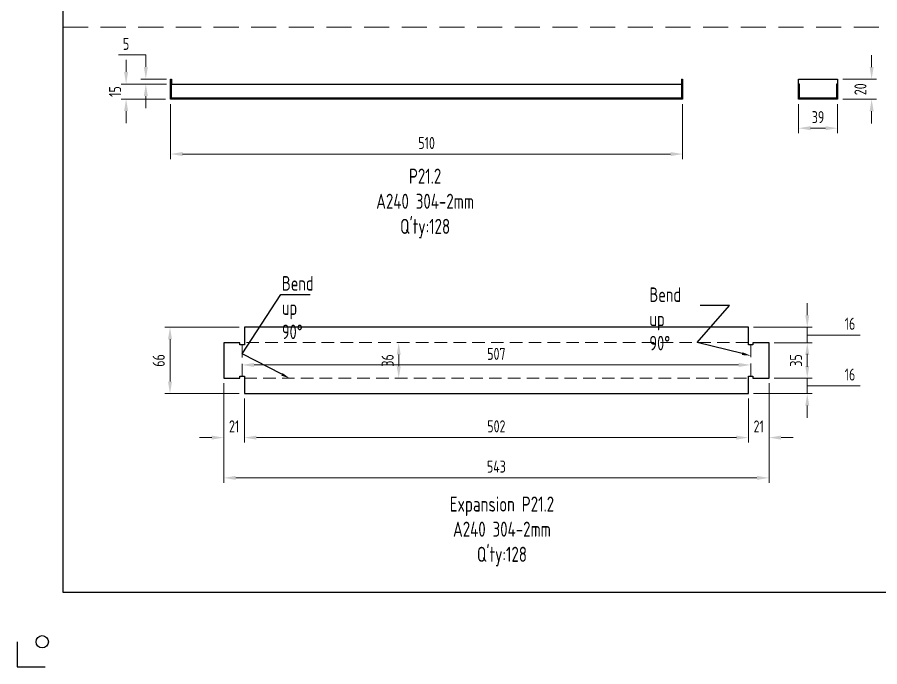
# Model space of a CAD drawing. Header units: millimetres. Extents: x -46397 to 283259, y -8690 to 23983.
# Drawn here: x 212378 to 213237, y -2357 to -1710 of the extents above; entities that cross this region are included whole.
import ezdxf
from ezdxf import colors
from ezdxf.entities.mleader import LeaderData, LeaderLine
from ezdxf.math import Vec2, Vec3

# ---------------------------------------------------------------- set-up
doc = ezdxf.new("R2010")
doc.units = ezdxf.units.MM
doc.linetypes.add('HIDDEN', pattern=[0.375, 0.25, -0.125])
doc.layers.get('Defpoints').update_dxf_attribs({"lineweight": 0})
for name, color, linetype, lineweight in [('12.KICH THUOC', 3, 'Continuous', 9), ('Dtext', 255, 'Continuous', 20), ('DUONGCHINH', 7, 'Continuous', 25), ('mDƯỜNG CƠ BẢN', 255, 'Continuous', 25), ('mDƯỜNG KHUẤT', 251, 'HIDDEN', 5), ('PHANTOM 2', 8, 'Continuous', 0)]:
    doc.layers.add(name, color=color, linetype=linetype, lineweight=lineweight)
doc.styles.add('Chu va so', font='arial.ttf')
doc.styles.add('GHI CHÚ 1', font='isocp_IV25.ttf', dxfattribs={"width": 0.8})
doc.styles.get("Standard").update_dxf_attribs({"font": 'isocp.shx', "width": 0.8})
doc.styles.add('TCVN', font='arial.ttf')
doc.dimstyles.new('1-30SCALE', dxfattribs={"dimtxt": 75, "dimasz": 75, "dimexe": 37.5, "dimexo": 30, "dimgap": 30, "dimtad": 1, "dimtoh": 1, "dimdec": 0, "dimdsep": 46, "dimtxsty": 'GHI CHÚ 1', "dimcen": 0.09, "dimclrd": 256, "dimclre": 256, "dimclrt": 2, "dimadec": 0, "dimazin": 0, "dimtfac": 1, "dimtdec": 0, "dimtofl": 0, "dimtmove": 0, "dimatfit": 3, "dimfxl": 1, "dimlwd": 0, "dimlwe": 0, "dimarcsym": 0})

# ---------------------------------------------------------------- blocks, each defined once
blk = doc.blocks.new('*D1275')
at = {"layer": 'Defpoints', "color": 0, "transparency": 16777216}
for p in [(212530.65, -1791.77, 1.21), (213040.65, -1791.77, 1.21), (212530.65, -1846.5)]:
    blk.add_point(p, dxfattribs=at)
at = {"layer": 'PHANTOM 2', "linetype": 'Continuous', "lineweight": 0, "transparency": 16777216}
for p, q in [((212530.65, -1796.77), (212530.65, -1851.5)), ((213040.65, -1796.77), (213040.65, -1851.5)), ((213028.65, -1846.5), (212542.65, -1846.5))]:
    blk.add_line(p, q, dxfattribs=at)
at = {"layer": 'PHANTOM 2', "transparency": 16777216}
for points in [[(212542.65, -1844.5), (212542.65, -1848.5), (212530.65, -1846.5)], [(213028.65, -1844.5), (213028.65, -1848.5), (213040.65, -1846.5)]]:
    blk.add_solid(points, dxfattribs=at)
at = {"layer": 'PHANTOM 2', "color": 2, "transparency": 16777216, "insert": (212785.65, -1835.5), "char_height": 12, "attachment_point": 5, "style": 'GHI CHÚ 1'}
blk.add_mtext('510', dxfattribs=at)
blk = doc.blocks.new('*D1246')
at = {"layer": 'Defpoints', "color": 0, "transparency": 16777216}
for p in [(212531.65, -1776.77, 1.21), (212486.38, -1791.77), (212530.65, -1791.77)]:
    blk.add_point(p, dxfattribs=at)
at = {"layer": 'PHANTOM 2', "linetype": 'Continuous', "lineweight": 0, "transparency": 16777216}
for p, q in [((212486.38, -1764.77), (212486.38, -1752.77)), ((212526.65, -1776.77), (212481.38, -1776.77)), ((212525.65, -1791.77), (212481.38, -1791.77)), ((212486.38, -1803.77), (212486.38, -1815.77))]:
    blk.add_line(p, q, dxfattribs=at)
at = {"layer": 'PHANTOM 2', "transparency": 16777216}
for points in [[(212484.38, -1764.77), (212488.38, -1764.77), (212486.38, -1776.77)], [(212484.38, -1803.77), (212488.38, -1803.77), (212486.38, -1791.77)]]:
    blk.add_solid(points, dxfattribs=at)
at = {"layer": 'PHANTOM 2', "color": 2, "transparency": 16777216, "insert": (212475.38, -1784.27), "char_height": 12, "attachment_point": 5, "rotation": 90, "style": 'GHI CHÚ 1'}
blk.add_mtext('15', dxfattribs=at)
blk = doc.blocks.new('*D1247')
at = {"layer": 'Defpoints', "color": 0, "transparency": 16777216}
for p in [(212506.02, -1776.77), (212531.65, -1771.77), (212531.65, -1776.77)]:
    blk.add_point(p, dxfattribs=at)
at = {"layer": 'PHANTOM 2', "linetype": 'Continuous', "lineweight": 0, "transparency": 16777216}
for p, q in [((212478.72, -1747.77), (212506.02, -1747.77)), ((212506.02, -1759.77), (212506.02, -1747.77)), ((212526.65, -1771.77), (212501.02, -1771.77)), ((212526.65, -1776.77), (212501.02, -1776.77)), ((212506.02, -1788.77), (212506.02, -1800.77))]:
    blk.add_line(p, q, dxfattribs=at)
at = {"layer": 'PHANTOM 2', "transparency": 16777216}
for points in [[(212504.02, -1759.77), (212508.02, -1759.77), (212506.02, -1771.77)], [(212504.02, -1788.77), (212508.02, -1788.77), (212506.02, -1776.77)]]:
    blk.add_solid(points, dxfattribs=at)
at = {"layer": 'PHANTOM 2', "color": 2, "transparency": 16777216, "insert": (212486.37, -1736.77), "char_height": 12, "attachment_point": 5, "style": 'GHI CHÚ 1'}
blk.add_mtext('5', dxfattribs=at)
blk = doc.blocks.new('*D1248')
at = {"layer": 'Defpoints', "color": 0, "transparency": 16777216}
for p in [(213155.98, -1791.92), (213194.98, -1791.92), (213194.98, -1820.75)]:
    blk.add_point(p, dxfattribs=at)
at = {"layer": 'PHANTOM 2', "linetype": 'Continuous', "lineweight": 0, "transparency": 16777216}
for p, q in [((213155.98, -1796.92), (213155.98, -1825.75)), ((213194.98, -1796.92), (213194.98, -1825.75)), ((213167.98, -1820.75), (213182.98, -1820.75))]:
    blk.add_line(p, q, dxfattribs=at)
at = {"layer": 'PHANTOM 2', "transparency": 16777216}
for points in [[(213167.98, -1818.75), (213167.98, -1822.75), (213155.98, -1820.75)], [(213182.98, -1818.75), (213182.98, -1822.75), (213194.98, -1820.75)]]:
    blk.add_solid(points, dxfattribs=at)
at = {"layer": 'PHANTOM 2', "color": 2, "transparency": 16777216, "insert": (213175.48, -1809.75), "char_height": 12, "attachment_point": 5, "style": 'GHI CHÚ 1'}
blk.add_mtext('39', dxfattribs=at)
blk = doc.blocks.new('*D1249')
at = {"layer": 'Defpoints', "color": 0, "transparency": 16777216}
for p in [(213195.31, -1771.92), (213195.31, -1791.92), (213228.85, -1791.92)]:
    blk.add_point(p, dxfattribs=at)
at = {"layer": 'PHANTOM 2', "linetype": 'Continuous', "lineweight": 0, "transparency": 16777216}
for p, q in [((213228.85, -1759.92), (213228.85, -1747.92)), ((213200.31, -1771.92), (213233.85, -1771.92)), ((213200.31, -1791.92), (213233.85, -1791.92)), ((213228.85, -1803.92), (213228.85, -1815.92))]:
    blk.add_line(p, q, dxfattribs=at)
at = {"layer": 'PHANTOM 2', "transparency": 16777216}
for points in [[(213226.85, -1759.92), (213230.85, -1759.92), (213228.85, -1771.92)], [(213226.85, -1803.92), (213230.85, -1803.92), (213228.85, -1791.92)]]:
    blk.add_solid(points, dxfattribs=at)
at = {"layer": 'PHANTOM 2', "color": 2, "transparency": 16777216, "insert": (213217.72, -1781.96), "char_height": 12, "attachment_point": 5, "rotation": 90, "style": 'GHI CHÚ 1'}
blk.add_mtext('20', dxfattribs=at)
blk = doc.blocks.new('*D1568')
at = {"layer": 'Defpoints', "color": 0, "transparency": 16777216}
for p in [(212583.62, -2069.55), (212604.14, -2085.07), (212604.14, -2128.9)]:
    blk.add_point(p, dxfattribs=at)
at = {"layer": 'PHANTOM 2', "linetype": 'Continuous', "lineweight": 0, "transparency": 16777216}
for p, q in [((212583.62, -2074.55), (212583.62, -2133.9)), ((212604.14, -2090.07), (212604.14, -2133.9)), ((212571.62, -2128.9), (212559.62, -2128.9)), ((212616.14, -2128.9), (212628.14, -2128.9))]:
    blk.add_line(p, q, dxfattribs=at)
at = {"layer": 'PHANTOM 2', "transparency": 16777216}
for points in [[(212571.62, -2126.9), (212571.62, -2130.9), (212583.62, -2128.9)], [(212616.14, -2126.9), (212616.14, -2130.9), (212604.14, -2128.9)]]:
    blk.add_solid(points, dxfattribs=at)
at = {"layer": 'PHANTOM 2', "color": 2, "transparency": 16777216, "insert": (212593.97, -2117.7), "char_height": 12, "attachment_point": 5, "style": 'GHI CHÚ 1'}
blk.add_mtext('21', dxfattribs=at)
blk = doc.blocks.new('*D1569')
at = {"layer": 'Defpoints', "color": 0, "transparency": 16777216}
for p in [(212604.14, -2085.07), (213106.14, -2085.07), (213106.14, -2128.9)]:
    blk.add_point(p, dxfattribs=at)
at = {"layer": 'PHANTOM 2', "linetype": 'Continuous', "lineweight": 0, "transparency": 16777216}
for p, q in [((212604.14, -2090.07), (212604.14, -2133.9)), ((213106.14, -2090.07), (213106.14, -2133.9)), ((212616.14, -2128.9), (213094.14, -2128.9))]:
    blk.add_line(p, q, dxfattribs=at)
at = {"layer": 'PHANTOM 2', "transparency": 16777216}
for points in [[(212616.14, -2126.9), (212616.14, -2130.9), (212604.14, -2128.9)], [(213094.14, -2126.9), (213094.14, -2130.9), (213106.14, -2128.9)]]:
    blk.add_solid(points, dxfattribs=at)
at = {"layer": 'PHANTOM 2', "color": 2, "transparency": 16777216, "insert": (212855.14, -2117.67), "char_height": 12, "attachment_point": 5, "style": 'GHI CHÚ 1'}
blk.add_mtext('502', dxfattribs=at)
blk = doc.blocks.new('*D1570')
at = {"layer": 'Defpoints', "color": 0, "transparency": 16777216}
for p in [(213126.67, -2069.55), (213106.14, -2085.07), (213126.67, -2128.9)]:
    blk.add_point(p, dxfattribs=at)
at = {"layer": 'PHANTOM 2', "linetype": 'Continuous', "lineweight": 0, "transparency": 16777216}
for p, q in [((213126.67, -2074.55), (213126.67, -2133.9)), ((213106.14, -2090.07), (213106.14, -2133.9)), ((213094.14, -2128.9), (213082.14, -2128.9)), ((213138.67, -2128.9), (213150.67, -2128.9))]:
    blk.add_line(p, q, dxfattribs=at)
at = {"layer": 'PHANTOM 2', "transparency": 16777216}
for points in [[(213094.14, -2126.9), (213094.14, -2130.9), (213106.14, -2128.9)], [(213138.67, -2126.9), (213138.67, -2130.9), (213126.67, -2128.9)]]:
    blk.add_solid(points, dxfattribs=at)
at = {"layer": 'PHANTOM 2', "color": 2, "transparency": 16777216, "insert": (213116.37, -2117.78), "char_height": 12, "attachment_point": 5, "style": 'GHI CHÚ 1'}
blk.add_mtext('21', dxfattribs=at)
blk = doc.blocks.new('*D1571')
at = {"layer": 'Defpoints', "color": 0, "transparency": 16777216}
for p in [(212583.62, -2069.55), (213126.67, -2069.55), (213126.67, -2169.01)]:
    blk.add_point(p, dxfattribs=at)
at = {"layer": 'PHANTOM 2', "linetype": 'Continuous', "lineweight": 0, "transparency": 16777216}
for p, q in [((212583.62, -2074.55), (212583.62, -2174.01)), ((213126.67, -2074.55), (213126.67, -2174.01)), ((212595.62, -2169.01), (213114.67, -2169.01))]:
    blk.add_line(p, q, dxfattribs=at)
at = {"layer": 'PHANTOM 2', "transparency": 16777216}
for points in [[(212595.62, -2167.01), (212595.62, -2171.01), (212583.62, -2169.01)], [(213114.67, -2167.01), (213114.67, -2171.01), (213126.67, -2169.01)]]:
    blk.add_solid(points, dxfattribs=at)
at = {"layer": 'PHANTOM 2', "color": 2, "transparency": 16777216, "insert": (212855.14, -2157.77), "char_height": 12, "attachment_point": 5, "style": 'GHI CHÚ 1'}
blk.add_mtext('543', dxfattribs=at)
blk = doc.blocks.new('*D1572')
at = {"layer": 'Defpoints', "color": 0, "transparency": 16777216}
for p in [(212604.14, -2019.02), (212530.1, -2085.07), (212604.14, -2085.07)]:
    blk.add_point(p, dxfattribs=at)
at = {"layer": 'PHANTOM 2', "linetype": 'Continuous', "lineweight": 0, "transparency": 16777216}
for p, q in [((212599.14, -2019.02), (212525.1, -2019.02)), ((212530.1, -2031.02), (212530.1, -2073.07)), ((212599.14, -2085.07), (212525.1, -2085.07))]:
    blk.add_line(p, q, dxfattribs=at)
at = {"layer": 'PHANTOM 2', "transparency": 16777216}
for points in [[(212528.1, -2031.02), (212532.1, -2031.02), (212530.1, -2019.02)], [(212528.1, -2073.07), (212532.1, -2073.07), (212530.1, -2085.07)]]:
    blk.add_solid(points, dxfattribs=at)
at = {"layer": 'PHANTOM 2', "color": 2, "transparency": 16777216, "insert": (212518.85, -2052.05), "char_height": 12, "attachment_point": 5, "rotation": 90, "style": 'GHI CHÚ 1'}
blk.add_mtext('66', dxfattribs=at)
blk = doc.blocks.new('*D1573')
at = {"layer": 'Defpoints', "color": 0, "transparency": 16777216}
for p in [(213106.14, -2019.02), (213126.67, -2034.55), (213164.77, -2034.55)]:
    blk.add_point(p, dxfattribs=at)
at = {"layer": 'PHANTOM 2', "linetype": 'Continuous', "lineweight": 0, "transparency": 16777216}
for p, q in [((213164.77, -2007.02), (213164.77, -1995.02)), ((213111.14, -2019.02), (213169.77, -2019.02)), ((213164.77, -2019.02), (213164.77, -2034.55)), ((213164.77, -2026.78), (213197.3, -2026.78)), ((213197.3, -2026.78), (213217.32, -2026.78)), ((213131.67, -2034.55), (213169.77, -2034.55)), ((213164.77, -2046.55), (213164.77, -2058.55))]:
    blk.add_line(p, q, dxfattribs=at)
at = {"layer": 'PHANTOM 2', "transparency": 16777216}
for points in [[(213162.77, -2007.02), (213166.77, -2007.02), (213164.77, -2019.02)], [(213162.77, -2046.55), (213166.77, -2046.55), (213164.77, -2034.55)]]:
    blk.add_solid(points, dxfattribs=at)
at = {"layer": 'PHANTOM 2', "color": 2, "transparency": 16777216, "insert": (213207.31, -2015.53), "char_height": 12, "attachment_point": 5, "style": 'GHI CHÚ 1'}
blk.add_mtext('16', dxfattribs=at)
blk = doc.blocks.new('*D1574')
at = {"layer": 'Defpoints', "color": 0, "transparency": 16777216}
for p in [(213126.67, -2034.55), (213126.67, -2069.55), (213164.77, -2069.55)]:
    blk.add_point(p, dxfattribs=at)
at = {"layer": 'PHANTOM 2', "linetype": 'Continuous', "lineweight": 0, "transparency": 16777216}
for p, q in [((213131.67, -2034.55), (213169.77, -2034.55)), ((213164.77, -2046.55), (213164.77, -2057.55)), ((213131.67, -2069.55), (213169.77, -2069.55))]:
    blk.add_line(p, q, dxfattribs=at)
at = {"layer": 'PHANTOM 2', "transparency": 16777216}
for points in [[(213162.77, -2046.55), (213166.77, -2046.55), (213164.77, -2034.55)], [(213162.77, -2057.55), (213166.77, -2057.55), (213164.77, -2069.55)]]:
    blk.add_solid(points, dxfattribs=at)
at = {"layer": 'PHANTOM 2', "color": 2, "transparency": 16777216, "insert": (213153.53, -2052.05), "char_height": 12, "attachment_point": 5, "rotation": 90, "style": 'GHI CHÚ 1'}
blk.add_mtext('35', dxfattribs=at)
blk = doc.blocks.new('*D1575')
at = {"layer": 'Defpoints', "color": 0, "transparency": 16777216}
for p in [(213126.67, -2069.55), (213106.14, -2085.07), (213164.77, -2085.07)]:
    blk.add_point(p, dxfattribs=at)
at = {"layer": 'PHANTOM 2', "linetype": 'Continuous', "lineweight": 0, "transparency": 16777216}
for p, q in [((213164.77, -2057.55), (213164.77, -2045.55)), ((213131.67, -2069.55), (213169.77, -2069.55)), ((213164.77, -2069.55), (213164.77, -2085.07)), ((213164.77, -2077.31), (213197.3, -2077.31)), ((213197.3, -2077.31), (213217.32, -2077.31)), ((213111.14, -2085.07), (213169.77, -2085.07)), ((213164.77, -2097.07), (213164.77, -2109.07))]:
    blk.add_line(p, q, dxfattribs=at)
at = {"layer": 'PHANTOM 2', "transparency": 16777216}
for points in [[(213162.77, -2057.55), (213166.77, -2057.55), (213164.77, -2069.55)], [(213162.77, -2097.07), (213166.77, -2097.07), (213164.77, -2085.07)]]:
    blk.add_solid(points, dxfattribs=at)
at = {"layer": 'PHANTOM 2', "color": 2, "transparency": 16777216, "insert": (213207.31, -2066.05), "char_height": 12, "attachment_point": 5, "style": 'GHI CHÚ 1'}
blk.add_mtext('16', dxfattribs=at)
blk = doc.blocks.new('*D1578')
at = {"layer": 'Defpoints', "color": 0, "transparency": 16777216}
for p in [(212757.87, -2034.28), (212757.87, -2069.81), (212757.87, -2069.81)]:
    blk.add_point(p, dxfattribs=at)
at = {"layer": 'PHANTOM 2', "linetype": 'Continuous', "lineweight": 0, "transparency": 16777216}
for p, q in [((212762.87, -2034.28), (212762.87, -2034.28)), ((212757.87, -2046.28), (212757.87, -2057.81)), ((212762.87, -2069.81), (212762.87, -2069.81))]:
    blk.add_line(p, q, dxfattribs=at)
at = {"layer": 'PHANTOM 2', "transparency": 16777216}
for points in [[(212755.87, -2046.28), (212759.87, -2046.28), (212757.87, -2034.28)], [(212755.87, -2057.81), (212759.87, -2057.81), (212757.87, -2069.81)]]:
    blk.add_solid(points, dxfattribs=at)
at = {"layer": 'PHANTOM 2', "color": 2, "transparency": 16777216, "insert": (212746.87, -2052.05), "char_height": 12, "attachment_point": 5, "rotation": 90, "style": 'GHI CHÚ 1'}
blk.add_mtext('36', dxfattribs=at)
blk = doc.blocks.new('*D1579')
at = {"layer": 'Defpoints', "color": 0, "transparency": 16777216}
for p in [(212601.88, -2050.55), (213108.41, -2056.52), (213108.41, -2056.52)]:
    blk.add_point(p, dxfattribs=at)
at = {"layer": 'PHANTOM 2', "linetype": 'Continuous', "lineweight": 0, "transparency": 16777216}
for p, q in [((212601.88, -2055.55), (212601.88, -2061.52)), ((212613.88, -2056.52), (213096.41, -2056.52))]:
    blk.add_line(p, q, dxfattribs=at)
at = {"layer": 'PHANTOM 2', "transparency": 16777216}
for points in [[(212613.88, -2054.52), (212613.88, -2058.52), (212601.88, -2056.52)], [(213096.41, -2054.52), (213096.41, -2058.52), (213108.41, -2056.52)]]:
    blk.add_solid(points, dxfattribs=at)
at = {"layer": 'PHANTOM 2', "color": 2, "transparency": 16777216, "insert": (212855.14, -2045.52), "char_height": 12, "attachment_point": 5, "style": 'GHI CHÚ 1'}
blk.add_mtext('507', dxfattribs=at)
blk = doc.blocks.new('*U1834')
at = {"lineweight": 25}
for points in [[(0, 0), (2225.16, 0), (2225.16, 1457.6), (0, 1457.6)], [(0, 0), (1682.44, 0), (1682.44, 1457.6), (0, 1457.6)]]:
    blk.add_lwpolyline(points, close=True, dxfattribs=at)
at = {"lineweight": 25, "elevation": -0.07}
blk.add_lwpolyline([(-50.11, -54.48), (-50.11, -81.69), (-19.46, -81.69)], dxfattribs=at)
at = {"lineweight": 25}
blk.add_circle((-22.7, -54.27, -0.07), 6.75, dxfattribs=at)
at = {"layer": 'Dtext', "ltscale": 0.1}
for tag, p, height, style in [('FOR_APPROVAL3', (1793.7, 546.79, -0.09), 11.63, 'TCVN'), ('REV_3', (1696.77, 547.48), 9.69, 'TCVN'), ('REV_2', (1696.77, 511.29), 9.69, 'TCVN'), ('FOR_APPROVAL2', (1793.7, 510.61, -0.09), 11.63, 'TCVN'), ('REV_1', (1696.77, 475.11), 9.69, 'TCVN'), ('FOR_APPROVAL1', (1793.7, 474.43, -0.08), 11.63, 'TCVN'), ('REV_0', (1696.77, 438.93), 9.69, 'TCVN'), ('NGUOI_VE', (1896.96, 438.41, -0.08), 11.63, 'TCVN'), ('NGUOI_KIEM_2', (1999.73, 438.41, -0.09), 11.63, 'TCVN'), ('NGUOI_DUYET', (2123.87, 438.41, -0.09), 11.63, 'TCVN'), ('1.1_A4', (2130.09, 22.07, -0.09), 11.63, 'Chu va so'), ('A4_A4', (2168.79, 22.07, -0.09), 11.63, 'Chu va so'), ('REV.', (2200.66, 22.07, -0.09), 11.63, 'Chu va so')]:
    blk.add_attdef(tag, p, '', height=height, dxfattribs=dict(at, style=style))
for tag, p, height, style, width in [('NGAY_REV03', (1721.33, 546.79, -0.09), 10.08, 'TCVN', 0.95), ('NGAY_REV02', (1721.33, 510.61, -0.09), 10.08, 'TCVN', 0.95), ('NGAY_REV01', (1721.33, 474.43, -0.09), 10.08, 'TCVN', 0.95), ('NGAY_REV0', (1721.33, 438.25, -0.1), 10.08, 'TCVN', 0.95), ('DWD.NO', (1720.43, 9.44, -0.09), 15.51, 'Chu va so', 0.85)]:
    blk.add_attdef(tag, p, '', height=height, dxfattribs=dict(at, style=style, width=width))
at = {"layer": 'Dtext', "lineweight": 25, "ltscale": 0.1, "style": 'Chu va so'}
for tag, p, height in [('PROJECT_CODE', (1832.51, 182.2), 23.26), ('TITLE1', (1731.77, 138.95, -0.09), 15.51), ('TITLE2', (1731.77, 102.49, -0.09), 15.51), ('TITLE3', (1731.77, 66.3, -0.09), 15.51)]:
    blk.add_attdef(tag, p, '', height=height, dxfattribs=at)

msp = doc.modelspace()

# ---------------------------------------------------------------- linework, layer by layer
at = {"layer": 'mDƯỜNG CƠ BẢN'}
for p, q in [((212531.65, -1790.77, 1.21), (212531.65, -1771.77, 1.21)), ((212531.65, -1771.77, 1.21), (212531.65, -1776.77, 1.21)), ((212531.65, -1776.77, 1.21), (213040.65, -1776.77, 1.21)), ((213039.65, -1771.77, 1.21), (213039.65, -1790.77, 1.21)), ((213039.65, -1790.77, 1.21), (212531.65, -1790.77, 1.21))]:
    msp.add_line(p, q, dxfattribs=at)
at = {"layer": 'mDƯỜNG CƠ BẢN', "elevation": 1.21}
msp.add_lwpolyline([(213039.65, -1771.77), (213040.65, -1771.77), (213040.65, -1791.77), (212530.65, -1791.77), (212530.65, -1771.77), (212531.65, -1771.77)], dxfattribs=at)
at = {"layer": 'mDƯỜNG CƠ BẢN'}
msp.add_polyline3d([(213194.98, -1771.92, 1.21), (213194.98, -1791.92, 1.21), (213155.98, -1791.92, 1.21), (213155.98, -1771.92, 1.21)], close=True, dxfattribs=at)
msp.add_polyline3d([(213194.98, -1776.92, 1.21), (213193.98, -1776.92, 1.21), (213193.98, -1790.92, 1.21), (213156.98, -1790.92, 1.21), (213156.98, -1776.92, 1.21), (213155.98, -1776.92, 1.21)], dxfattribs=at)
at = {"layer": 'mDƯỜNG KHUẤT', "ltscale": 50}
for p, q in [((213106.14, -2034.28), (212604.14, -2034.28)), ((212601.88, -2036.55), (212601.88, -2067.55)), ((213108.41, -2067.55), (213108.41, -2036.55)), ((212604.14, -2069.81), (213106.14, -2069.81))]:
    msp.add_line(p, q, dxfattribs=at)
at = {"layer": 'mDƯỜNG KHUẤT', "ltscale": 100, "elevation": 0}
msp.add_lwpolyline([(213329.62, -2282.89), (212423.49, -2282.89), (212423.49, -1720.14), (213329.62, -1720.14)], close=True, dxfattribs=at)

# ---------------------------------------------------------------- texts
at = {"color": 3, "char_height": 15, "attachment_point": 1}
for s, insert in [("\\pxqc;P21.2\\PA240 304-2mm\\PQ'ty:128", (212538.4, -1861.03, 1.21)), ("\\pxqc;Expansion P21.2\\PA240 304-2mm\\PQ'ty:128", (212614.89, -2187.6, 1.21))]:
    msp.add_mtext_dynamic_manual_height_columns(s, width=491.5795, gutter_width=322.31, heights=[0], dxfattribs=dict(at, insert=insert))

# ---------------------------------------------------------------- dimensions: what is measured, and where the dimension line sits
at = {"layer": 'PHANTOM 2'}
for base, p1, p2, picture, middle in [((212506.02, -1776.77, 0), (212531.65, -1771.77, 0), (212531.65, -1776.77, 0), '*D1247', (212501.58, -1762.81, 0)), ((213228.85, -1791.92, 0), (213195.31, -1771.92, 0), (213195.31, -1791.92, 0), '*D1249', (213228.72, -1781.96, 0)), ((212486.38, -1791.77, 0), (212531.65, -1776.77, 1.21), (212530.65, -1791.77, 0), '*D1246', (212486.38, -1784.27, 0))]:
    dim = msp.add_linear_dim(base=base, p1=p1, p2=p2, angle=90, dimstyle='1-30SCALE', override={"dimtxt": 12, "dimasz": 12, "dimexe": 5, "dimexo": 5, "dimgap": 5, "dimtmove": 1}, dxfattribs=at)
    dim.commit()
    dim.dimension.update_dxf_attribs({"geometry": picture, "text_midpoint": middle, "dimtype": 160})
for base, p1, p2, picture, middle in [((212530.65, -1846.5, 0), (213040.65, -1791.77, 1.21), (212530.65, -1791.77, 1.21), '*D1275', (212785.65, -1835.5, 0)), ((213194.98, -1820.75, 0), (213155.98, -1791.92, 0), (213194.98, -1791.92, 0), '*D1248', (213175.48, -1809.75, 0)), ((213108.41, -2056.52), (212601.88, -2050.55), (213108.41, -2056.52), '*D1579', (212855.14, -2045.52)), ((213126.67, -2169.01), (212583.62, -2069.55), (213126.67, -2069.55), '*D1571', (212855.14, -2157.77)), ((213106.14, -2128.9), (212604.14, -2085.07), (213106.14, -2085.07), '*D1569', (212855.14, -2117.67))]:
    dim = msp.add_linear_dim(base=base, p1=p1, p2=p2, dimstyle='1-30SCALE', override={"dimtxt": 12, "dimasz": 12, "dimexe": 5, "dimexo": 5, "dimgap": 5, "dimtmove": 1}, dxfattribs=at)
    dim.commit()
    dim.dimension.update_dxf_attribs({"geometry": picture, "text_midpoint": middle})
for base, p1, p2, angle, picture, middle in [((213164.77, -2034.55), (213106.14, -2019.02), (213126.67, -2034.55), 90, '*D1573', (213202.3, -2015.53)), ((212530.1, -2085.07), (212604.14, -2019.02), (212604.14, -2085.07), 90, '*D1572', (212518.85, -2052.05)), ((212757.87, -2069.81), (212757.87, -2034.28), (212757.87, -2069.81), 270, '*D1578', (212746.87, -2052.05)), ((213164.77, -2069.55), (213126.67, -2034.55), (213126.67, -2069.55), 90, '*D1574', (213153.53, -2052.05)), ((213164.77, -2085.07), (213126.67, -2069.55), (213106.14, -2085.07), 90, '*D1575', (213202.3, -2066.05))]:
    dim = msp.add_linear_dim(base=base, p1=p1, p2=p2, angle=angle, dimstyle='1-30SCALE', override={"dimtxt": 12, "dimasz": 12, "dimexe": 5, "dimexo": 5, "dimgap": 5, "dimtmove": 1}, dxfattribs=at)
    dim.commit()
    dim.dimension.update_dxf_attribs({"geometry": picture, "text_midpoint": middle})
for base, p1, p2, picture, middle in [((212604.14, -2128.9), (212583.62, -2069.55), (212604.14, -2085.07), '*D1568', (212593.97, -2128.94)), ((213126.67, -2128.9), (213106.14, -2085.07), (213126.67, -2069.55), '*D1570', (213116.37, -2129.02))]:
    dim = msp.add_linear_dim(base=base, p1=p1, p2=p2, dimstyle='1-30SCALE', override={"dimtxt": 12, "dimasz": 12, "dimexe": 5, "dimexo": 5, "dimgap": 5, "dimtmove": 1}, dxfattribs=at)
    dim.commit()
    dim.dimension.update_dxf_attribs({"geometry": picture, "text_midpoint": middle, "dimtype": 160})

# ---------------------------------------------------------------- leaders
at = {"layer": '12.KICH THUOC'}
ml = msp.add_multileader_mtext('Standard', dxfattribs=at)
ml.set_content('Bend up 90%%D', color=256)
ml.set_leader_properties(color=3)
ml.build(insert=Vec2(0, 0))
ml.multileader.update_dxf_attribs({"text_left_attachment_type": 6, "text_right_attachment_type": 6, "dogleg_length": 2, "arrow_head_size": 8.68, "scale": 0.2})
ctx = ml.context
ctx.base_point, ctx.scale, ctx.char_height, ctx.arrow_head_size, ctx.landing_gap_size, ctx.plane_origin = Vec3(212641.04, -1986.53, 0.23), 0.2, 14.4685, 8.68, 0.48, Vec3(214485.5, -1453.81, 0.23)
ctx.left_attachment, ctx.right_attachment = 6, 6
notes = []
notes.append((ctx, [(0, (1, 1, 0), (212640.56, -1986.53, 0.23), (1, 0), 0.48, [(2, [(212649.21, -2069.81, 0.23), (212601.88, -2045.48, 0.23)], 0, [])])]))
ctx.mtext.insert, ctx.mtext.width, ctx.mtext.line_spacing_style, ctx.mtext.flow_direction = Vec3(212641.52, -1968.04, 0.23), 139.1658, 2, 5
ml = msp.add_multileader_mtext('Standard', dxfattribs=at)
ml.set_content('Bend up 90%%D', color=256)
ml.set_leader_properties(color=3)
ml.build(insert=Vec2(0, 0))
ml.multileader.update_dxf_attribs({"text_left_attachment_type": 6, "text_right_attachment_type": 6, "dogleg_length": 2, "arrow_head_size": 8.68, "scale": 0.2})
ctx = ml.context
ctx.base_point, ctx.scale, ctx.char_height, ctx.arrow_head_size, ctx.landing_gap_size, ctx.plane_origin = Vec3(213007.05, -1997.4), 0.2, 14.4685, 8.68, 0.48, Vec3(214801.58, -1455.08)
ctx.left_attachment, ctx.right_attachment = 6, 6
notes.append((ctx, [(1, (1, 1, 0), (213087.24, -1997.4), (-1, 0), 0.48, [(2, [(213108.41, -2047.34), (213055.18, -2034.28)], 0, [])])]))
ctx.mtext.insert, ctx.mtext.width, ctx.mtext.line_spacing_style, ctx.mtext.flow_direction = Vec3(213007.53, -1979.32), 139.1658, 2, 5
for ctx, leaders in notes:
    for number, flags, end, landing, length, lines in leaders:
        leader = LeaderData()
        leader.index, (leader.has_last_leader_line, leader.has_dogleg_vector, leader.attachment_direction) = number, flags
        leader.last_leader_point, leader.dogleg_vector, leader.dogleg_length = Vec3(end), Vec3(landing), length
        for number, points, colour, breaks in lines:
            line = LeaderLine()
            line.index, line.vertices, line.color, line.breaks = number, Vec3.list(points), colors.encode_raw_color(colour), breaks
            leader.lines.append(line)
        ctx.leaders.append(leader)

# ---------------------------------------------------------------- next in the draw order: block references
at = {"xscale": 0.9084576280678549, "yscale": 0.9084576280678549, "zscale": 0.9084576280678549}
msp.add_blockref('*U1834', (212423.49, -2282.89, 0), dxfattribs=at)

# ---------------------------------------------------------------- next in the draw order: linework, layer by layer
at = {"layer": 'DUONGCHINH'}
msp.add_lwpolyline([(212599.62, -2034.55), (212583.62, -2034.55), (212583.62, -2069.55), (212599.62, -2069.55), (212599.62, -2067.55), (212604.14, -2067.55), (212604.14, -2085.07), (213106.14, -2085.07), (213106.14, -2067.55), (213110.67, -2067.55), (213110.67, -2069.55), (213126.67, -2069.55), (213126.67, -2034.55), (213110.67, -2034.55), (213110.67, -2036.55), (213106.14, -2036.55), (213106.14, -2019.02), (212604.14, -2019.02), (212604.14, -2036.55), (212599.62, -2036.55)], close=True, dxfattribs=at)

doc.saveas('drawing.dxf')
